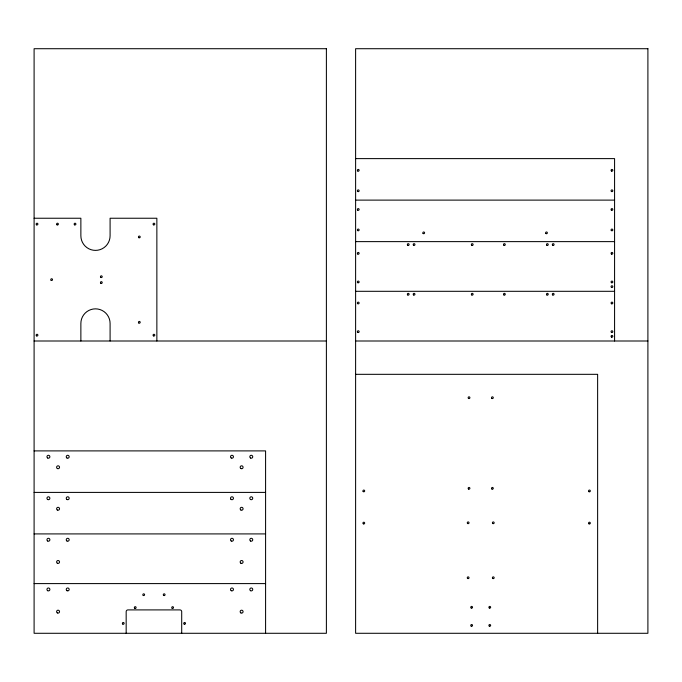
<?xml version="1.0" encoding="UTF-8"?>
<svg xmlns="http://www.w3.org/2000/svg" width="682" height="682" viewBox="0 0 682 682"><rect width="100%" height="100%" fill="white"/><g stroke="black" fill="none" stroke-linecap="round" stroke-linejoin="round"><path stroke-width="1.02" d="M355.612 158.616L614.576 158.616L614.576 341M355.612 200.116L614.576 200.116M34.1 218.24L80.868 218.24L80.868 235.776A14.612 14.612 0 0 0 95.48 250.388A14.612 14.612 0 0 0 110.092 235.776L110.092 218.24L156.86 218.24L156.86 341M355.612 241.624L614.576 241.624M355.612 291.308L614.576 291.308M34.1 341L326.388 341M355.612 341L647.9 341M355.612 374.324L597.628 374.324L597.628 633.288M34.1 450.896L265.588 450.896L265.588 633.288M34.1 492.404L265.588 492.404M34.1 533.912L265.588 533.912M34.1 583.596L265.588 583.596M181.702 633.288L181.702 611.66A1.756 1.756 0 0 0 179.954 609.904L127.926 609.904A1.756 1.756 0 0 0 126.17 611.66L126.17 633.288M110.092 341L110.092 323.464A14.612 14.612 0 0 0 95.48 308.852A14.612 14.612 0 0 0 80.868 323.464L80.868 341M326.388 48.712L34.1 48.712L34.1 633.288L326.388 633.288L326.388 48.712M647.9 48.712L355.612 48.712L355.612 633.288L647.9 633.288L647.9 48.712M36.581 224.847A0.878 0.878 0 0 0 37.902 224.088A0.878 0.878 0 0 0 36.581 223.329A0.878 0.878 0 0 0 36.581 224.847M51.201 280.379A0.878 0.878 0 0 0 52.514 279.62A0.878 0.878 0 0 0 51.201 278.861A0.878 0.878 0 0 0 51.201 280.379M153.424 224.796A0.878 0.878 0 0 0 154.814 224.173A0.878 0.878 0 0 0 153.578 223.287A0.878 0.878 0 0 0 153.424 224.796M153.424 335.868A0.878 0.878 0 0 0 154.814 335.237A0.878 0.878 0 0 0 153.578 334.359A0.878 0.878 0 0 0 153.424 335.868M36.513 335.868A0.878 0.878 0 0 0 37.894 335.237A0.878 0.878 0 0 0 36.657 334.359A0.878 0.878 0 0 0 36.513 335.868M138.881 237.703A0.878 0.878 0 0 0 140.202 236.944A0.878 0.878 0 0 0 138.881 236.185A0.878 0.878 0 0 0 138.881 237.703M138.813 323.004A0.878 0.878 0 0 0 140.194 322.381A0.878 0.878 0 0 0 138.958 321.495A0.878 0.878 0 0 0 138.813 323.004M57.041 224.847A0.878 0.878 0 0 0 58.362 224.088A0.878 0.878 0 0 0 57.041 223.329A0.878 0.878 0 0 0 57.041 224.847M74.585 224.847A0.878 0.878 0 0 0 75.898 224.088A0.878 0.878 0 0 0 74.585 223.329A0.878 0.878 0 0 0 74.585 224.847M100.706 277.318A0.878 0.878 0 0 0 102.172 276.926A0.878 0.878 0 0 0 101.098 275.852A0.878 0.878 0 0 0 100.706 277.318M100.885 283.303A0.878 0.878 0 0 0 102.206 282.544A0.878 0.878 0 0 0 100.885 281.785A0.878 0.878 0 0 0 100.885 283.303M471.211 626.153A0.878 0.878 0 0 0 472.532 625.394A0.878 0.878 0 0 0 471.211 624.635A0.878 0.878 0 0 0 471.211 626.153M492.839 578.515A0.878 0.878 0 0 0 494.16 577.748A0.878 0.878 0 0 0 492.839 576.989A0.878 0.878 0 0 0 492.839 578.515M467.707 578.515A0.878 0.878 0 0 0 469.02 577.748A0.878 0.878 0 0 0 467.707 576.989A0.878 0.878 0 0 0 467.707 578.515M489.335 608.029A0.878 0.878 0 0 0 490.648 607.27A0.878 0.878 0 0 0 489.335 606.511A0.878 0.878 0 0 0 489.335 608.029M489.335 626.153A0.878 0.878 0 0 0 490.648 625.394A0.878 0.878 0 0 0 489.335 624.635A0.878 0.878 0 0 0 489.335 626.153M471.211 608.029A0.878 0.878 0 0 0 472.532 607.27A0.878 0.878 0 0 0 471.211 606.511A0.878 0.878 0 0 0 471.211 608.029M492.839 523.563A0.878 0.878 0 0 0 494.16 522.804A0.878 0.878 0 0 0 492.839 522.045A0.878 0.878 0 0 0 492.839 523.563M467.528 523.418A0.878 0.878 0 0 0 468.994 523.026A0.878 0.878 0 0 0 467.92 521.952A0.878 0.878 0 0 0 467.528 523.418M468.585 398.467A0.878 0.878 0 0 0 469.898 397.7A0.878 0.878 0 0 0 468.585 396.941A0.878 0.878 0 0 0 468.585 398.467M491.969 398.467A0.878 0.878 0 0 0 493.282 397.7A0.878 0.878 0 0 0 491.969 396.941A0.878 0.878 0 0 0 491.969 398.467M468.585 489.071A0.878 0.878 0 0 0 469.898 488.312A0.878 0.878 0 0 0 468.585 487.553A0.878 0.878 0 0 0 468.585 489.071M491.969 489.071A0.878 0.878 0 0 0 493.282 488.312A0.878 0.878 0 0 0 491.969 487.553A0.878 0.878 0 0 0 491.969 489.071M363.182 491.56A0.878 0.878 0 0 0 364.648 491.168A0.878 0.878 0 0 0 363.574 490.094A0.878 0.878 0 0 0 363.182 491.56M363.361 523.853A0.878 0.878 0 0 0 364.674 523.094A0.878 0.878 0 0 0 363.361 522.335A0.878 0.878 0 0 0 363.361 523.853M589.001 491.705A0.878 0.878 0 0 0 590.322 490.946A0.878 0.878 0 0 0 589.001 490.179A0.878 0.878 0 0 0 589.001 491.705M589.001 523.853A0.878 0.878 0 0 0 590.322 523.094A0.878 0.878 0 0 0 589.001 522.335A0.878 0.878 0 0 0 589.001 523.853M611.328 210.09A0.878 0.878 0 0 0 612.794 209.698A0.878 0.878 0 0 0 611.72 208.624A0.878 0.878 0 0 0 611.328 210.09M611.328 230.55A0.878 0.878 0 0 0 612.794 230.158A0.878 0.878 0 0 0 611.72 229.084A0.878 0.878 0 0 0 611.328 230.55M357.624 230.55A0.878 0.878 0 0 0 359.09 230.158A0.878 0.878 0 0 0 358.016 229.084A0.878 0.878 0 0 0 357.624 230.55M357.624 210.09A0.878 0.878 0 0 0 359.09 209.698A0.878 0.878 0 0 0 358.016 208.624A0.878 0.878 0 0 0 357.624 210.09M423.096 233.474A0.878 0.878 0 0 0 424.562 233.082A0.878 0.878 0 0 0 423.488 232.008A0.878 0.878 0 0 0 423.096 233.474M545.856 233.474A0.878 0.878 0 0 0 547.322 233.082A0.878 0.878 0 0 0 546.248 232.008A0.878 0.878 0 0 0 545.856 233.474M611.507 191.523A0.878 0.878 0 0 0 612.828 190.764A0.878 0.878 0 0 0 611.507 190.005A0.878 0.878 0 0 0 611.507 191.523M611.507 171.063A0.878 0.878 0 0 0 612.828 170.304A0.878 0.878 0 0 0 611.507 169.545A0.878 0.878 0 0 0 611.507 171.063M357.803 171.063A0.878 0.878 0 0 0 359.124 170.304A0.878 0.878 0 0 0 357.803 169.545A0.878 0.878 0 0 0 357.803 171.063M357.803 191.523A0.878 0.878 0 0 0 359.124 190.764A0.878 0.878 0 0 0 357.803 190.005A0.878 0.878 0 0 0 357.803 191.523M47.689 499.514A1.458 1.458 0 0 0 49.88 498.252A1.458 1.458 0 0 0 47.689 496.982A1.458 1.458 0 0 0 47.689 499.514M66.981 499.514A1.458 1.458 0 0 0 69.172 498.252A1.458 1.458 0 0 0 66.981 496.982A1.458 1.458 0 0 0 66.981 499.514M57.339 510.034A1.458 1.458 0 0 0 59.53 508.772A1.458 1.458 0 0 0 57.339 507.51A1.458 1.458 0 0 0 57.339 510.034M230.942 499.284A1.458 1.458 0 0 0 233.389 498.627A1.458 1.458 0 0 0 231.599 496.837A1.458 1.458 0 0 0 230.942 499.284M250.541 499.514A1.458 1.458 0 0 0 252.732 498.252A1.458 1.458 0 0 0 250.541 496.982A1.458 1.458 0 0 0 250.541 499.514M240.891 510.034A1.458 1.458 0 0 0 243.082 508.772A1.458 1.458 0 0 0 240.891 507.51A1.458 1.458 0 0 0 240.891 510.034M47.689 458.014A1.458 1.458 0 0 0 49.88 456.744A1.458 1.458 0 0 0 47.689 455.482A1.458 1.458 0 0 0 47.689 458.014M66.981 458.014A1.458 1.458 0 0 0 69.172 456.744A1.458 1.458 0 0 0 66.981 455.482A1.458 1.458 0 0 0 66.981 458.014M57.339 468.534A1.458 1.458 0 0 0 59.53 467.264A1.458 1.458 0 0 0 57.339 466.002A1.458 1.458 0 0 0 57.339 468.534M231.249 458.014A1.458 1.458 0 0 0 233.44 456.744A1.458 1.458 0 0 0 231.249 455.482A1.458 1.458 0 0 0 231.249 458.014M250.541 458.014A1.458 1.458 0 0 0 252.732 456.744A1.458 1.458 0 0 0 250.541 455.482A1.458 1.458 0 0 0 250.541 458.014M240.891 468.534A1.458 1.458 0 0 0 243.082 467.264A1.458 1.458 0 0 0 240.891 466.002A1.458 1.458 0 0 0 240.891 468.534M611.507 287.395A0.878 0.878 0 0 0 612.828 286.636A0.878 0.878 0 0 0 611.507 285.877A0.878 0.878 0 0 0 611.507 287.395M611.507 282.715A0.878 0.878 0 0 0 612.828 281.956A0.878 0.878 0 0 0 611.507 281.197A0.878 0.878 0 0 0 611.507 282.715M611.507 254.071A0.878 0.878 0 0 0 612.828 253.312A0.878 0.878 0 0 0 611.507 252.553A0.878 0.878 0 0 0 611.507 254.071M552.761 245.307A0.878 0.878 0 0 0 554.074 244.548A0.878 0.878 0 0 0 552.761 243.789A0.878 0.878 0 0 0 552.761 245.307M546.913 245.307A0.878 0.878 0 0 0 548.234 244.548A0.878 0.878 0 0 0 546.913 243.789A0.878 0.878 0 0 0 546.913 245.307M503.947 245.307A0.878 0.878 0 0 0 505.268 244.548A0.878 0.878 0 0 0 503.947 243.789A0.878 0.878 0 0 0 503.947 245.307M413.633 245.307A0.878 0.878 0 0 0 414.946 244.548A0.878 0.878 0 0 0 413.633 243.789A0.878 0.878 0 0 0 413.633 245.307M407.785 245.307A0.878 0.878 0 0 0 409.106 244.548A0.878 0.878 0 0 0 407.785 243.789A0.878 0.878 0 0 0 407.785 245.307M357.803 254.071A0.878 0.878 0 0 0 359.124 253.312A0.878 0.878 0 0 0 357.803 252.553A0.878 0.878 0 0 0 357.803 254.071M357.803 282.715A0.878 0.878 0 0 0 359.124 281.956A0.878 0.878 0 0 0 357.803 281.197A0.878 0.878 0 0 0 357.803 282.715M471.799 245.307A0.878 0.878 0 0 0 473.112 244.548A0.878 0.878 0 0 0 471.799 243.789A0.878 0.878 0 0 0 471.799 245.307M611.507 337.087A0.878 0.878 0 0 0 612.828 336.32A0.878 0.878 0 0 0 611.507 335.561A0.878 0.878 0 0 0 611.507 337.087M611.507 332.407A0.878 0.878 0 0 0 612.828 331.648A0.878 0.878 0 0 0 611.507 330.889A0.878 0.878 0 0 0 611.507 332.407M611.507 303.763A0.878 0.878 0 0 0 612.828 303.004A0.878 0.878 0 0 0 611.507 302.245A0.878 0.878 0 0 0 611.507 303.763M552.761 294.991A0.878 0.878 0 0 0 554.074 294.232A0.878 0.878 0 0 0 552.761 293.473A0.878 0.878 0 0 0 552.761 294.991M546.913 294.991A0.878 0.878 0 0 0 548.234 294.232A0.878 0.878 0 0 0 546.913 293.473A0.878 0.878 0 0 0 546.913 294.991M503.947 294.991A0.878 0.878 0 0 0 505.268 294.232A0.878 0.878 0 0 0 503.947 293.473A0.878 0.878 0 0 0 503.947 294.991M413.633 294.991A0.878 0.878 0 0 0 414.946 294.232A0.878 0.878 0 0 0 413.633 293.473A0.878 0.878 0 0 0 413.633 294.991M407.785 294.991A0.878 0.878 0 0 0 409.106 294.232A0.878 0.878 0 0 0 407.785 293.473A0.878 0.878 0 0 0 407.785 294.991M357.624 303.626A0.878 0.878 0 0 0 359.09 303.226A0.878 0.878 0 0 0 358.016 302.16A0.878 0.878 0 0 0 357.624 303.626M357.803 332.407A0.878 0.878 0 0 0 359.124 331.648A0.878 0.878 0 0 0 357.803 330.889A0.878 0.878 0 0 0 357.803 332.407M471.799 294.991A0.878 0.878 0 0 0 473.112 294.232A0.878 0.878 0 0 0 471.799 293.473A0.878 0.878 0 0 0 471.799 294.991M57.339 612.922A1.458 1.458 0 0 0 59.53 611.66A1.458 1.458 0 0 0 57.339 610.39A1.458 1.458 0 0 0 57.339 612.922M66.981 590.706A1.458 1.458 0 0 0 69.172 589.444A1.458 1.458 0 0 0 66.981 588.174A1.458 1.458 0 0 0 66.981 590.706M47.689 590.706A1.458 1.458 0 0 0 49.88 589.444A1.458 1.458 0 0 0 47.689 588.174A1.458 1.458 0 0 0 47.689 590.706M240.891 612.922A1.458 1.458 0 0 0 243.082 611.66A1.458 1.458 0 0 0 240.891 610.39A1.458 1.458 0 0 0 240.891 612.922M231.249 590.706A1.458 1.458 0 0 0 233.44 589.444A1.458 1.458 0 0 0 231.249 588.174A1.458 1.458 0 0 0 231.249 590.706M250.541 590.706A1.458 1.458 0 0 0 252.732 589.444A1.458 1.458 0 0 0 250.541 588.174A1.458 1.458 0 0 0 250.541 590.706M143.271 595.463A0.878 0.878 0 0 0 144.584 594.704A0.878 0.878 0 0 0 143.271 593.945A0.878 0.878 0 0 0 143.271 595.463M163.731 595.463A0.878 0.878 0 0 0 165.044 594.704A0.878 0.878 0 0 0 163.731 593.945A0.878 0.878 0 0 0 163.731 595.463M122.811 624.107A0.878 0.878 0 0 0 124.124 623.348A0.878 0.878 0 0 0 122.811 622.589A0.878 0.878 0 0 0 122.811 624.107M134.789 608.327A0.878 0.878 0 0 0 136.11 607.568A0.878 0.878 0 0 0 134.789 606.801A0.878 0.878 0 0 0 134.789 608.327M172.205 608.327A0.878 0.878 0 0 0 173.518 607.568A0.878 0.878 0 0 0 172.205 606.801A0.878 0.878 0 0 0 172.205 608.327M184.191 624.107A0.878 0.878 0 0 0 185.504 623.348A0.878 0.878 0 0 0 184.191 622.589A0.878 0.878 0 0 0 184.191 624.107M57.339 563.23A1.458 1.458 0 0 0 59.53 561.968A1.458 1.458 0 0 0 57.339 560.706A1.458 1.458 0 0 0 57.339 563.23M66.981 541.022A1.458 1.458 0 0 0 69.172 539.752A1.458 1.458 0 0 0 66.981 538.49A1.458 1.458 0 0 0 66.981 541.022M47.689 541.022A1.458 1.458 0 0 0 49.88 539.752A1.458 1.458 0 0 0 47.689 538.49A1.458 1.458 0 0 0 47.689 541.022M240.891 563.23A1.458 1.458 0 0 0 243.082 561.968A1.458 1.458 0 0 0 240.891 560.706A1.458 1.458 0 0 0 240.891 563.23M231.249 541.022A1.458 1.458 0 0 0 233.44 539.752A1.458 1.458 0 0 0 231.249 538.49A1.458 1.458 0 0 0 231.249 541.022M250.541 541.022A1.458 1.458 0 0 0 252.732 539.752A1.458 1.458 0 0 0 250.541 538.49A1.458 1.458 0 0 0 250.541 541.022"/></g></svg>
